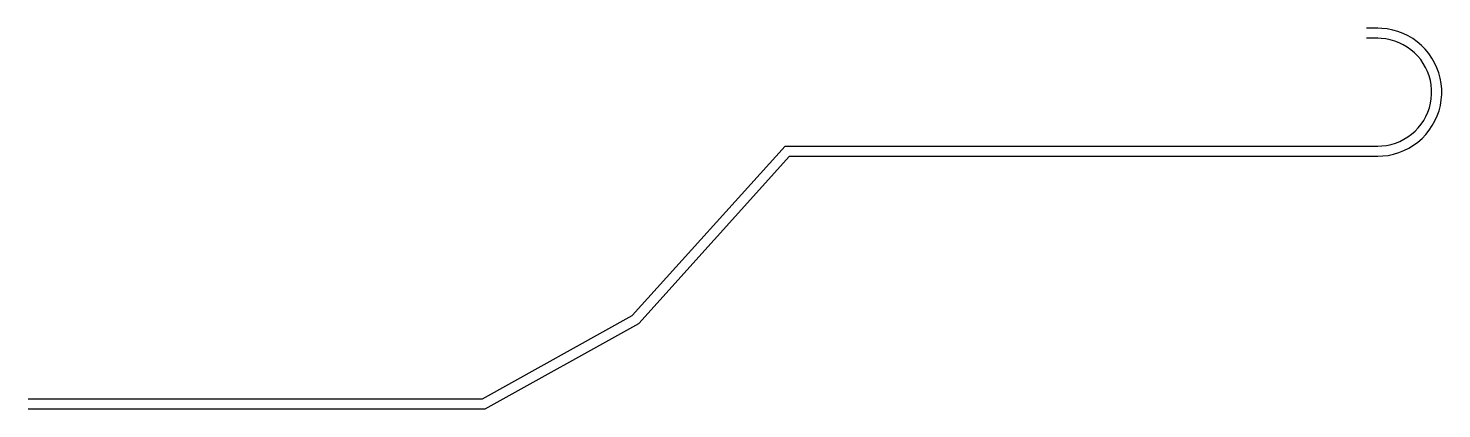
# Model space of a CAD drawing. Header units: metres. Extents: x 4500 to 5338, y 9847 to 10073.
import ezdxf

# ---------------------------------------------------------------- set-up
doc = ezdxf.new("R2010")
doc.units = ezdxf.units.M
for name, color, linetype in [('ADIT_400_LEFT', 3, 'Continuous'), ('ADIT_400_RIGHT', 3, 'Continuous'), ('RAMP_LEFT', 1, 'Continuous'), ('RAMP_RIGHT', 1, 'Continuous')]:
    doc.layers.add(name, color=color, linetype=linetype)

msp = doc.modelspace()

# ---------------------------------------------------------------- linework, layer by layer
at = {"layer": 'ADIT_400_LEFT'}
msp.add_polyline3d([(4500, 9853, 400), (4769.22, 9853, 400), (4858.11, 9902.38, 400), (4948.66, 10003, 400), (5000, 10003, 400)], dxfattribs=at)
at = {"layer": 'ADIT_400_RIGHT'}
msp.add_polyline3d([(4500, 9847, 400), (4770.78, 9847, 400), (4861.89, 9897.62, 400), (4951.34, 9997, 400), (5000, 9997, 400)], dxfattribs=at)
at = {"layer": 'RAMP_LEFT'}
msp.add_polyline3d([(5000, 10003, 400), (5003, 10003, 399.64), (5006, 10003, 399.28), (5008.99, 10003, 398.92), (5011.99, 10003, 398.56), (5014.99, 10003, 398.2), (5017.99, 10003, 397.84), (5020.98, 10003, 397.48), (5023.98, 10003, 397.12), (5026.98, 10003, 396.76), (5029.98, 10003, 396.4), (5032.97, 10003, 396.04), (5035.97, 10003, 395.68), (5038.97, 10003, 395.32), (5041.97, 10003, 394.96), (5044.96, 10003, 394.6), (5047.96, 10003, 394.24), (5050.96, 10003, 393.88), (5053.96, 10003, 393.53), (5056.95, 10003, 393.17), (5059.95, 10003, 392.81), (5062.95, 10003, 392.45), (5065.95, 10003, 392.09), (5068.94, 10003, 391.73), (5071.94, 10003, 391.37), (5074.94, 10003, 391.01), (5077.94, 10003, 390.65), (5080.94, 10003, 390.29), (5083.93, 10003, 389.93), (5086.93, 10003, 389.57), (5089.93, 10003, 389.21), (5092.93, 10003, 388.85), (5095.92, 10003, 388.49), (5098.92, 10003, 388.13), (5101.92, 10003, 387.77), (5104.92, 10003, 387.41), (5107.91, 10003, 387.05), (5110.91, 10003, 386.69), (5113.91, 10003, 386.33), (5116.91, 10003, 385.97), (5119.9, 10003, 385.61), (5122.9, 10003, 385.25), (5125.9, 10003, 384.89), (5128.9, 10003, 384.53), (5131.89, 10003, 384.17), (5134.89, 10003, 383.81), (5137.89, 10003, 383.45), (5140.89, 10003, 383.09), (5143.88, 10003, 382.73), (5146.88, 10003, 382.37), (5149.88, 10003, 382.01), (5152.88, 10003, 381.65), (5155.88, 10003, 381.29), (5158.87, 10003, 380.94), (5161.87, 10003, 380.58), (5164.87, 10003, 380.22), (5167.87, 10003, 379.86), (5170.86, 10003, 379.5), (5173.86, 10003, 379.14), (5176.86, 10003, 378.78), (5179.86, 10003, 378.42), (5182.85, 10003, 378.06), (5185.85, 10003, 377.7), (5188.85, 10003, 377.34), (5191.85, 10003, 376.98), (5194.84, 10003, 376.62), (5197.84, 10003, 376.26), (5200.84, 10003, 375.9), (5203.84, 10003, 375.54), (5206.83, 10003, 375.18), (5209.83, 10003, 374.82), (5212.83, 10003, 374.46), (5215.83, 10003, 374.1), (5218.82, 10003, 373.74), (5221.82, 10003, 373.38), (5224.82, 10003, 373.02), (5227.82, 10003, 372.66), (5230.82, 10003, 372.3), (5233.81, 10003, 371.94), (5236.81, 10003, 371.58), (5239.81, 10003, 371.22), (5242.81, 10003, 370.86), (5245.8, 10003, 370.5), (5248.8, 10003, 370.14), (5251.8, 10003, 369.78), (5254.8, 10003, 369.42), (5257.79, 10003, 369.06), (5260.79, 10003, 368.71), (5263.79, 10003, 368.35), (5266.79, 10003, 367.99), (5269.78, 10003, 367.63), (5272.78, 10003, 367.27), (5275.78, 10003, 366.91), (5278.78, 10003, 366.55), (5281.77, 10003, 366.19), (5284.77, 10003, 365.83), (5287.77, 10003, 365.47), (5290.77, 10003, 365.11), (5293.76, 10003, 364.75), (5296.76, 10003, 364.39), (5299.76, 10003, 364.03), (5300, 10003, 364), (5302.52, 10003.1, 363.67), (5305.24, 10003.43, 363.31), (5307.92, 10004, 362.95), (5310.54, 10004.79, 362.59), (5313.09, 10005.8, 362.23), (5315.54, 10007.03, 361.87), (5317.87, 10008.46, 361.51), (5320.08, 10010.08, 361.15), (5322.14, 10011.89, 360.79), (5324.03, 10013.87, 360.43), (5325.75, 10016, 360.07), (5327.28, 10018.28, 359.71), (5328.61, 10020.67, 359.35), (5329.73, 10023.17, 358.99), (5330.64, 10025.76, 358.63), (5331.31, 10028.41, 358.27), (5331.76, 10031.12, 357.91), (5331.98, 10033.85, 357.55), (5331.96, 10036.59, 357.19), (5331.71, 10039.32, 356.83), (5331.22, 10042.01, 356.47), (5330.51, 10044.66, 356.12), (5329.57, 10047.23, 355.76), (5328.42, 10049.72, 355.4), (5327.05, 10052.09, 355.04), (5325.49, 10054.34, 354.68), (5323.74, 10056.45, 354.32), (5321.82, 10058.41, 353.96), (5319.74, 10060.19, 353.6), (5317.51, 10061.78, 353.24), (5315.16, 10063.18, 352.88), (5312.69, 10064.38, 352.52), (5310.13, 10065.35, 352.16), (5307.5, 10066.11, 351.8), (5304.81, 10066.64, 351.44), (5302.08, 10066.93, 351.08), (5300, 10067, 350.81), (5299.28, 10067, 350.72), (5296.29, 10067, 350.36), (5293.29, 10067, 350)], dxfattribs=at)
at = {"layer": 'RAMP_RIGHT'}
msp.add_polyline3d([(5000, 9997, 400), (5003, 9997, 399.64), (5006, 9997, 399.28), (5008.99, 9997, 398.92), (5011.99, 9997, 398.56), (5014.99, 9997, 398.2), (5017.99, 9997, 397.84), (5020.98, 9997, 397.48), (5023.98, 9997, 397.12), (5026.98, 9997, 396.76), (5029.98, 9997, 396.4), (5032.97, 9997, 396.04), (5035.97, 9997, 395.68), (5038.97, 9997, 395.32), (5041.97, 9997, 394.96), (5044.96, 9997, 394.6), (5047.96, 9997, 394.24), (5050.96, 9997, 393.88), (5053.96, 9997, 393.53), (5056.95, 9997, 393.17), (5059.95, 9997, 392.81), (5062.95, 9997, 392.45), (5065.95, 9997, 392.09), (5068.94, 9997, 391.73), (5071.94, 9997, 391.37), (5074.94, 9997, 391.01), (5077.94, 9997, 390.65), (5080.94, 9997, 390.29), (5083.93, 9997, 389.93), (5086.93, 9997, 389.57), (5089.93, 9997, 389.21), (5092.93, 9997, 388.85), (5095.92, 9997, 388.49), (5098.92, 9997, 388.13), (5101.92, 9997, 387.77), (5104.92, 9997, 387.41), (5107.91, 9997, 387.05), (5110.91, 9997, 386.69), (5113.91, 9997, 386.33), (5116.91, 9997, 385.97), (5119.9, 9997, 385.61), (5122.9, 9997, 385.25), (5125.9, 9997, 384.89), (5128.9, 9997, 384.53), (5131.89, 9997, 384.17), (5134.89, 9997, 383.81), (5137.89, 9997, 383.45), (5140.89, 9997, 383.09), (5143.88, 9997, 382.73), (5146.88, 9997, 382.37), (5149.88, 9997, 382.01), (5152.88, 9997, 381.65), (5155.88, 9997, 381.29), (5158.87, 9997, 380.94), (5161.87, 9997, 380.58), (5164.87, 9997, 380.22), (5167.87, 9997, 379.86), (5170.86, 9997, 379.5), (5173.86, 9997, 379.14), (5176.86, 9997, 378.78), (5179.86, 9997, 378.42), (5182.85, 9997, 378.06), (5185.85, 9997, 377.7), (5188.85, 9997, 377.34), (5191.85, 9997, 376.98), (5194.84, 9997, 376.62), (5197.84, 9997, 376.26), (5200.84, 9997, 375.9), (5203.84, 9997, 375.54), (5206.83, 9997, 375.18), (5209.83, 9997, 374.82), (5212.83, 9997, 374.46), (5215.83, 9997, 374.1), (5218.82, 9997, 373.74), (5221.82, 9997, 373.38), (5224.82, 9997, 373.02), (5227.82, 9997, 372.66), (5230.82, 9997, 372.3), (5233.81, 9997, 371.94), (5236.81, 9997, 371.58), (5239.81, 9997, 371.22), (5242.81, 9997, 370.86), (5245.8, 9997, 370.5), (5248.8, 9997, 370.14), (5251.8, 9997, 369.78), (5254.8, 9997, 369.42), (5257.79, 9997, 369.06), (5260.79, 9997, 368.71), (5263.79, 9997, 368.35), (5266.79, 9997, 367.99), (5269.78, 9997, 367.63), (5272.78, 9997, 367.27), (5275.78, 9997, 366.91), (5278.78, 9997, 366.55), (5281.77, 9997, 366.19), (5284.77, 9997, 365.83), (5287.77, 9997, 365.47), (5290.77, 9997, 365.11), (5293.76, 9997, 364.75), (5296.76, 9997, 364.39), (5299.76, 9997, 364.03), (5300, 9997, 364), (5302.99, 9997.12, 363.67), (5306.22, 9997.51, 363.31), (5309.4, 9998.18, 362.95), (5312.52, 9999.12, 362.59), (5315.54, 10000.32, 362.23), (5318.45, 10001.78, 361.87), (5321.23, 10003.48, 361.51), (5323.84, 10005.41, 361.15), (5326.29, 10007.56, 360.79), (5328.54, 10009.91, 360.43), (5330.58, 10012.44, 360.07), (5332.4, 10015.14, 359.71), (5333.98, 10017.99, 359.35), (5335.31, 10020.95, 358.99), (5336.38, 10024.03, 358.63), (5337.19, 10027.18, 358.27), (5337.72, 10030.39, 357.91), (5337.98, 10033.63, 357.55), (5337.95, 10036.88, 357.19), (5337.65, 10040.12, 356.83), (5337.08, 10043.33, 356.47), (5336.23, 10046.47, 356.12), (5335.11, 10049.52, 355.76), (5333.74, 10052.48, 355.4), (5332.12, 10055.3, 355.04), (5330.27, 10057.97, 354.68), (5328.19, 10060.48, 354.32), (5325.91, 10062.79, 353.96), (5323.44, 10064.91, 353.6), (5320.8, 10066.8, 353.24), (5318, 10068.47, 352.88), (5315.07, 10069.88, 352.52), (5312.03, 10071.05, 352.16), (5308.9, 10071.94, 351.8), (5305.71, 10072.57, 351.44), (5302.48, 10072.92, 351.08), (5300, 10073, 350.81), (5299.28, 10073, 350.72), (5296.29, 10073, 350.36), (5293.29, 10073, 350)], dxfattribs=at)

doc.saveas('drawing.dxf')
